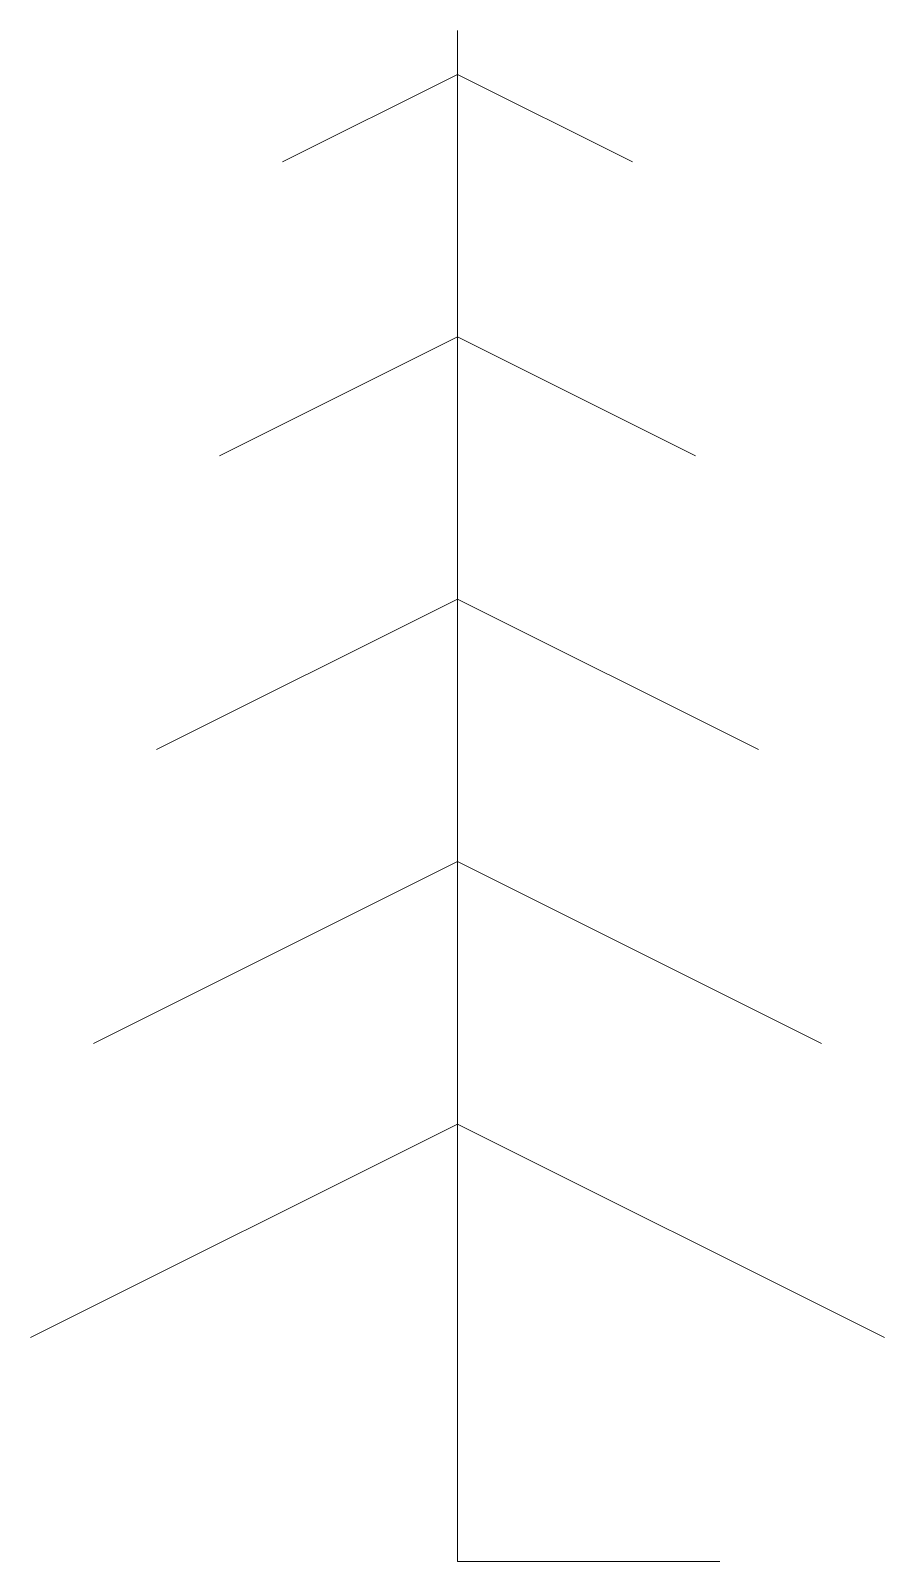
# Model space of a CAD drawing. Header units: millimetres. Extents: x -0.49 to 0.49, y 0 to 1.75.
import ezdxf

# ---------------------------------------------------------------- set-up
doc = ezdxf.new("R2010")
doc.units = ezdxf.units.MM
doc.linetypes.add('K5LT32768', pattern=[0])
doc.linetypes.add('K5LT32769', pattern=[0])

msp = doc.modelspace()

# ---------------------------------------------------------------- linework, layer by layer
at = {"color": 7, "linetype": 'K5LT32769', "lineweight": 18}
for p, q in [((0, 0), (0, 1.75)), ((0.3, 0), (0, 0))]:
    msp.add_line(p, q, dxfattribs=at)
at = {"color": 7, "linetype": 'K5LT32768', "lineweight": 18}
for p, q in [((0, 1.7), (-0.2, 1.6)), ((0, 1.7), (0.2, 1.6)), ((0, 1.4), (-0.272, 1.264)), ((0, 1.4), (0.272, 1.264)), ((0, 1.1), (-0.344, 0.928)), ((0, 1.1), (0.344, 0.928)), ((0, 0.8), (-0.416, 0.592)), ((0, 0.8), (0.416, 0.592)), ((0, 0.5), (-0.488, 0.256)), ((0, 0.5), (0.488, 0.256))]:
    msp.add_line(p, q, dxfattribs=at)

doc.saveas('drawing.dxf')
